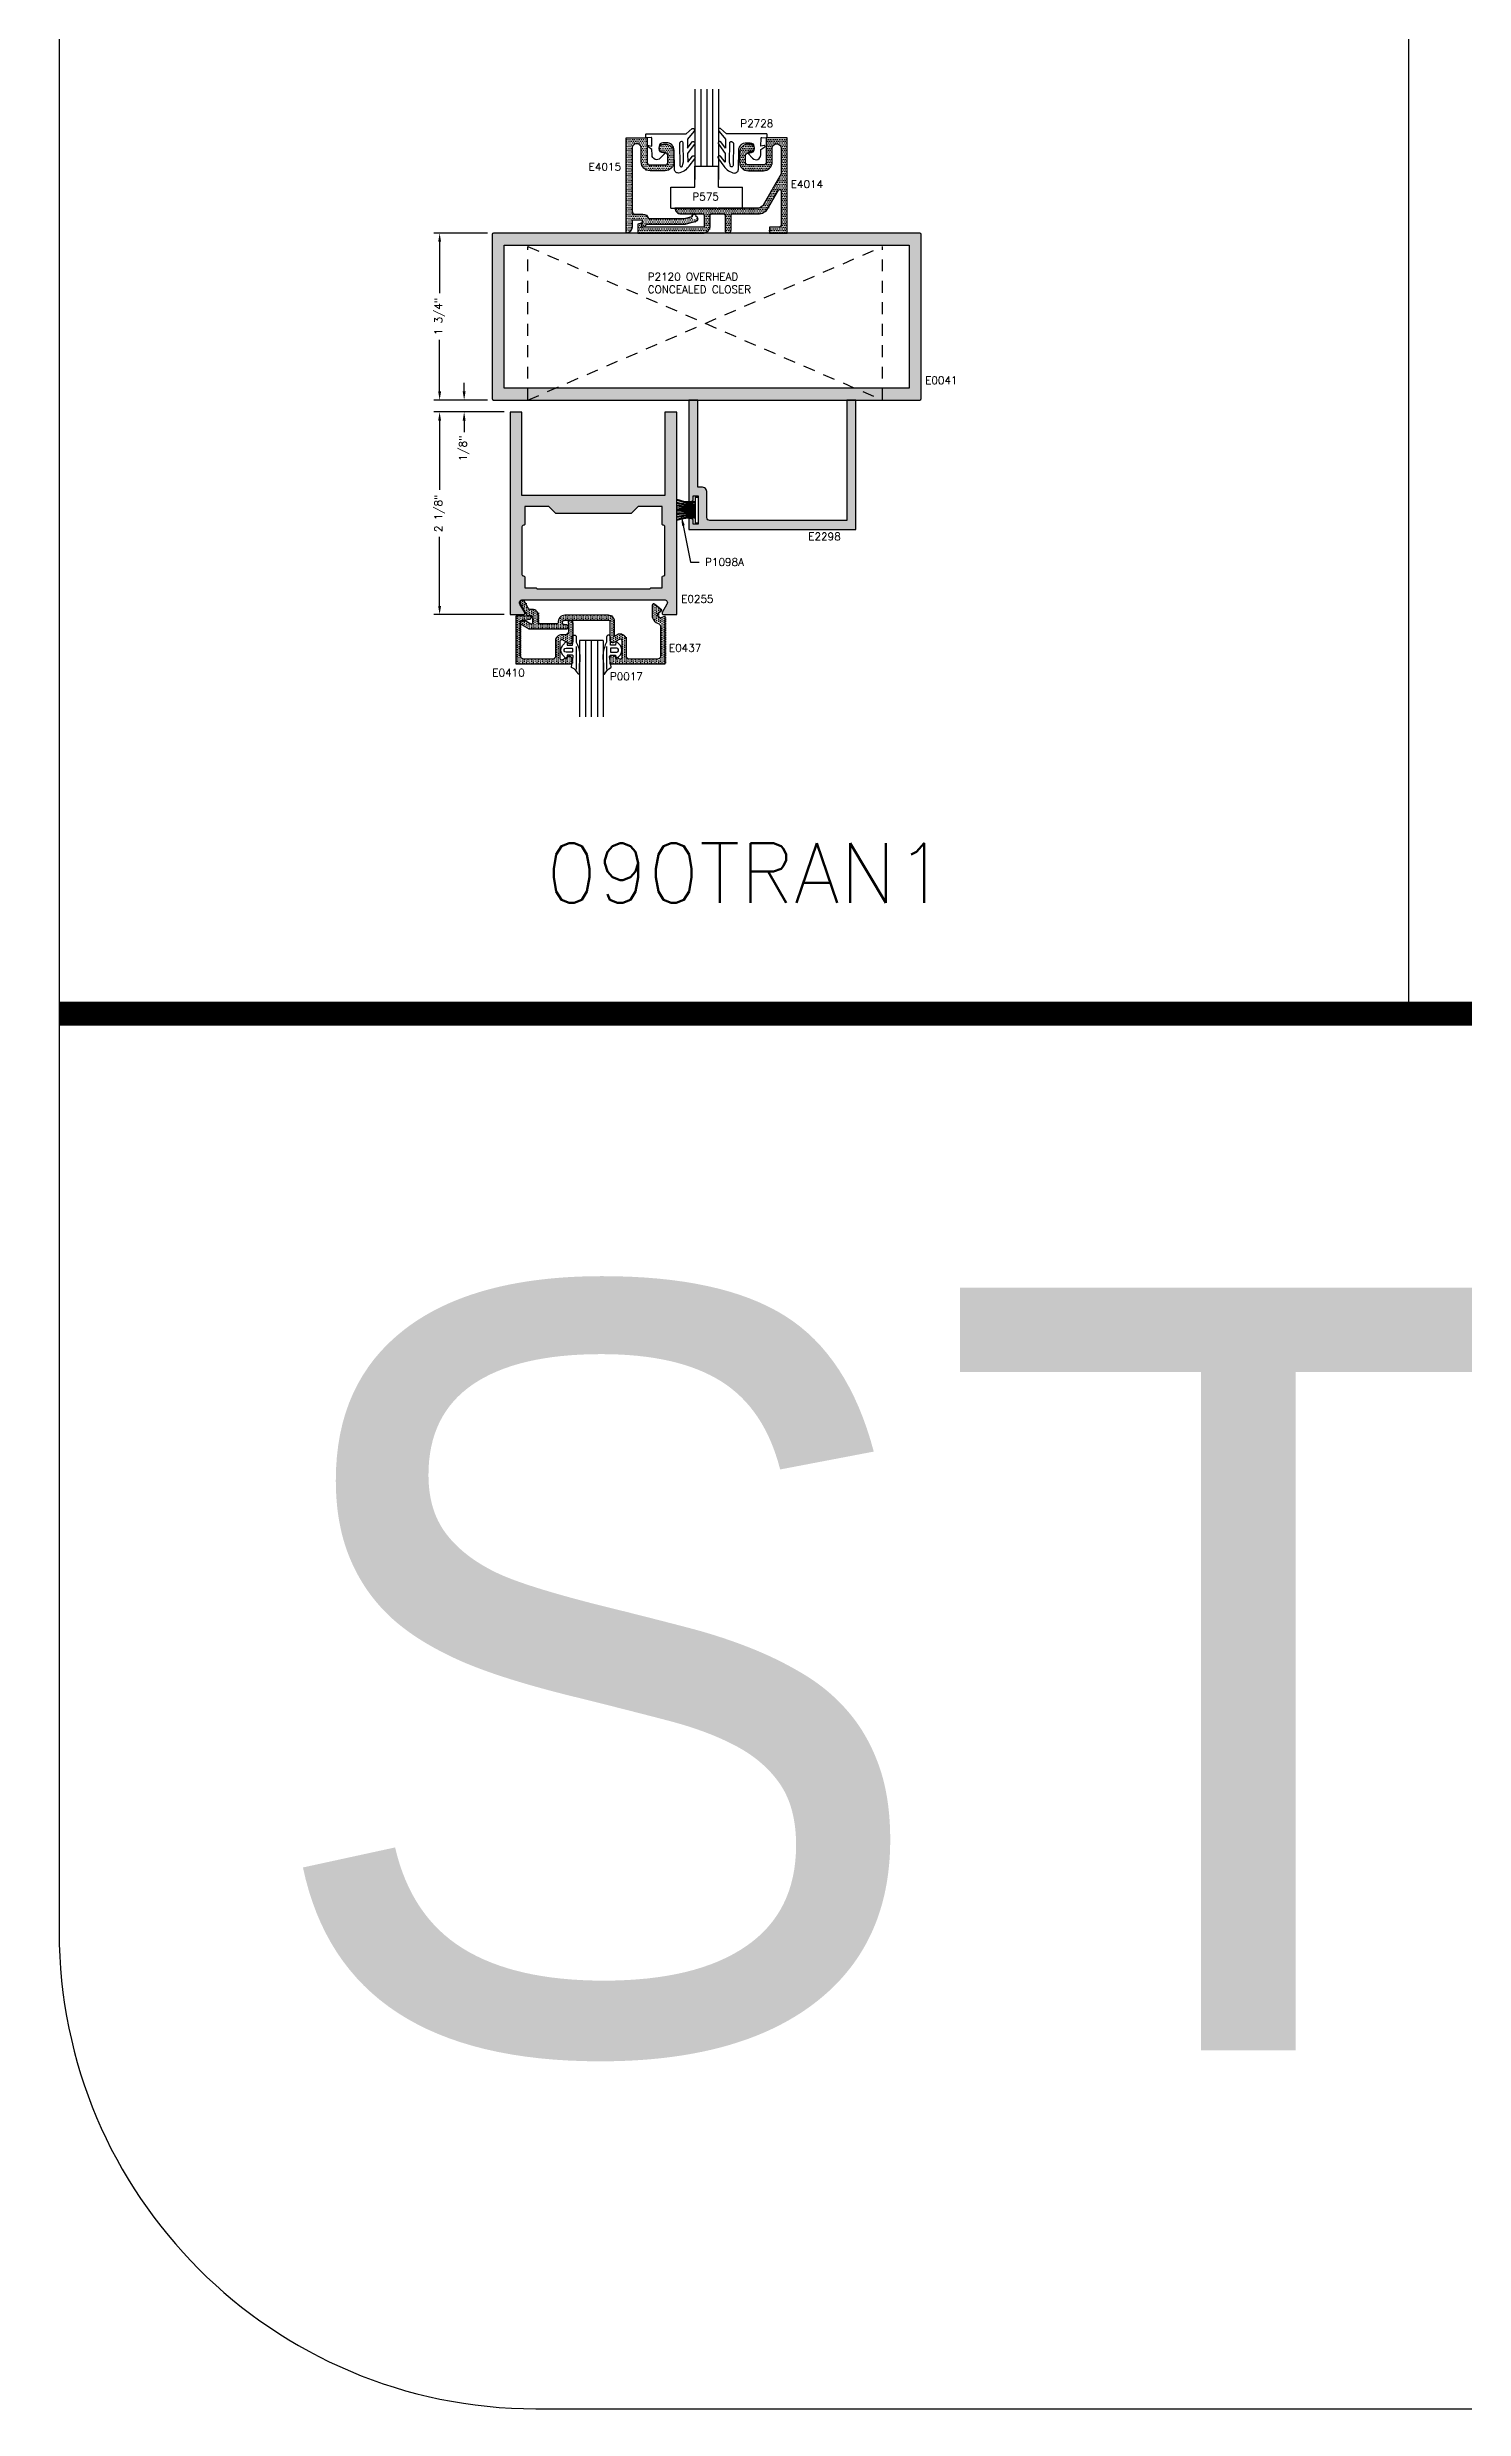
# Model space of a CAD drawing. Extents: x 0 to 130, y 0 to 90.
# Drawn here: x 0.12 to 14.98, y 0.25 to 25.01 of the extents above; entities that cross this region are included whole.
import ezdxf

# ---------------------------------------------------------------- set-up
doc = ezdxf.new("R2010")
doc.units = 0
doc.header["$MEASUREMENT"] = 0
doc.header["$PDMODE"] = 3
doc.linetypes.add('SHIDDEN', pattern=[0.1875, 0.125, -0.0625])
doc.layers.get('0').update_dxf_attribs({"linetype": 'CONTINUOUS'})
doc.layers.get('DEFPOINTS').update_dxf_attribs({"linetype": 'CONTINUOUS'})
for name, color, linetype in [('R-ANNO-DIMS', 3, 'CONTINUOUS'), ('R-ANNO-TEXT', 6, 'CONTINUOUS'), ('R-DET1', 4, 'CONTINUOUS'), ('R-DET2', 2, 'CONTINUOUS'), ('R-DET3', 5, 'CONTINUOUS'), ('R-OTLN', 1, 'CONTINUOUS'), ('R-PAT1', 5, 'CONTINUOUS'), ('TITLE', 7, 'CONTINUOUS')]:
    doc.layers.add(name, color=color, linetype=linetype)
doc.styles.add('CITYBLUEPRINT', font='cibt____.pfb')
doc.styles.get("Standard").update_dxf_attribs({"font": 'simplex'})
doc.dimstyles.new('1X', dxfattribs={"dimscale": 0, "dimtxt": 0.08, "dimasz": 0.09, "dimexe": 0.062, "dimexo": 0.062, "dimgap": 0.045, "dimtad": 0, "dimdec": 4, "dimzin": 4, "dimtxsty": 'STANDARD', "dimcen": 0, "dimazin": 3, "dimtp": 0.02, "dimtfac": 1, "dimtdec": 4, "dimtofl": 0, "dimtmove": 0, "dimatfit": 3, "dimtolj": 1, "dimtzin": 4})
pattern_1 = [(0, (2.65413, 16.413758), (0.009375, 0.01875), [0, -0.01875])]
pattern_2 = [(270, (2.65413, 16.413758), (0.01875, -0.009375), [0, -0.01875])]

# ---------------------------------------------------------------- blocks, each defined once
blk = doc.blocks.new('*D117')
at = {"layer": 'DEFPOINTS', "color": 0}
for p in [(4.978, 21.187), (4.24, 19.062), (4.978, 19.062)]:
    blk.add_point(p, dxfattribs=at)
at = {"layer": 'R-ANNO-DIMS', "color": 0}
for p, q in [((4.916, 21.187), (4.178, 21.187)), ((4.24, 21.097), (4.24, 20.369)), ((4.24, 19.152), (4.24, 19.879)), ((4.916, 19.062), (4.178, 19.062))]:
    blk.add_line(p, q, dxfattribs=at)
for points in [[(4.225, 21.097), (4.255, 21.097), (4.24, 21.187)], [(4.225, 19.152), (4.255, 19.152), (4.24, 19.062)]]:
    blk.add_solid(points, dxfattribs=at)
at = {"layer": 'R-ANNO-DIMS', "color": 0, "insert": (4.24, 20.124), "char_height": 0.08, "attachment_point": 5, "rotation": 90}
blk.add_mtext('\\A1;2 1/8"', dxfattribs=at)
blk = doc.blocks.new('*D118')
at = {"layer": 'DEFPOINTS', "color": 0}
for p in [(4.805, 23.062), (4.24, 21.312), (4.805, 21.312)]:
    blk.add_point(p, dxfattribs=at)
at = {"layer": 'R-ANNO-DIMS', "color": 0}
for p, q in [((4.743, 23.062), (4.178, 23.062)), ((4.24, 22.972), (4.24, 22.432)), ((4.24, 21.402), (4.24, 21.942)), ((4.743, 21.312), (4.178, 21.312))]:
    blk.add_line(p, q, dxfattribs=at)
for points in [[(4.225, 22.972), (4.255, 22.972), (4.24, 23.062)], [(4.225, 21.402), (4.255, 21.402), (4.24, 21.312)]]:
    blk.add_solid(points, dxfattribs=at)
at = {"layer": 'R-ANNO-DIMS', "color": 0, "insert": (4.24, 22.187), "char_height": 0.08, "attachment_point": 5, "rotation": 90}
blk.add_mtext('\\A1;1 3/4"', dxfattribs=at)
blk = doc.blocks.new('*D119')
at = {"layer": 'DEFPOINTS', "color": 0}
for p in [(4.497, 21.312), (4.805, 21.312), (4.978, 21.187)]:
    blk.add_point(p, dxfattribs=at)
at = {"layer": 'R-ANNO-DIMS', "color": 0}
for p, q in [((4.743, 21.312), (4.435, 21.312)), ((4.497, 21.402), (4.497, 21.492)), ((4.916, 21.187), (4.435, 21.187)), ((4.497, 21.097), (4.497, 20.975))]:
    blk.add_line(p, q, dxfattribs=at)
for points in [[(4.482, 21.402), (4.512, 21.402), (4.497, 21.312)], [(4.482, 21.097), (4.512, 21.097), (4.497, 21.187)]]:
    blk.add_solid(points, dxfattribs=at)
at = {"layer": 'R-ANNO-DIMS', "color": 0, "insert": (4.497, 20.805), "char_height": 0.08, "attachment_point": 5, "rotation": 90}
blk.add_mtext('\\A1;1/8"', dxfattribs=at)

msp = doc.modelspace()

# ---------------------------------------------------------------- hatches: boundary and pattern name
at = {"layer": 'R-PAT1'}
h = msp.add_hatch(dxfattribs=at)
h.set_pattern_fill('DOTS', color=256, scale=0.3, style=0)
h.set_pattern_definition(pattern_1)
edge = h.paths.add_edge_path()
edge.add_line((6.1964143, 23.0617586), (6.1964143, 24.0617586))
edge.add_line((6.1964143, 24.0617586), (6.4154142, 24.0617586))
edge.add_line((6.4154142, 24.0617586), (6.4154142, 23.8087587))
edge.add_arc((6.4464142, 23.8087587), 0.031, 180, 270)
edge.add_line((6.4464142, 23.7777587), (6.603414, 23.7777587))
edge.add_arc((6.603414, 23.8087587), 0.031, 270, 360)
edge.add_line((6.634414, 23.8087587), (6.634414, 23.8717587))
edge.add_arc((6.603414, 23.8717587), 0.031, 0, 90)
edge.add_line((6.603414, 23.9027587), (6.5869132, 23.9027586))
edge.add_arc((6.5869134, 23.9492586), 0.0465, 90.00024643, 269.99975357, ccw=False)
edge.add_line((6.5869132, 23.9957586), (6.6034139, 23.9957587))
edge.add_arc((6.6034136, 23.902758), 0.0930007, 0.00042069, 89.99982575, ccw=False)
edge.add_line((6.6964143, 23.9027587), (6.6964143, 23.8087587))
edge.add_arc((6.6034136, 23.8087594), 0.0930007, 270.00017425, 359.99957931, ccw=False)
edge.add_line((6.6034139, 23.7157587), (6.4464143, 23.7157587))
edge.add_arc((6.4464146, 23.8087594), 0.0930007, 180.00042069, 269.99982575, ccw=False)
edge.add_line((6.3534139, 23.8087587), (6.3534139, 23.9522589))
edge.add_arc((6.3059142, 23.952259), 0.0474997, 359.99983713, 540.00016287)
edge.add_line((6.2584145, 23.9522589), (6.2584145, 23.2927587))
edge.add_arc((6.289415, 23.292759), 0.0310004, 180.00057241, 269.99950152)
edge.add_line((6.2894147, 23.2617586), (6.3698151, 23.2617586))
edge.add_arc((6.3698164, 23.1997622), 0.0619964, 14.95271195, 90.00121291, ccw=False)
edge.add_line((6.4297136, 23.2157586), (6.8072522, 23.2157586))
edge.add_line((6.8072522, 23.2157586), (6.8880723, 23.2374144))
edge.add_arc((6.9073905, 23.2425912), 0.0199998, -3.81967392, 195.00129761, ccw=False)
edge.add_arc((6.9154142, 23.2126471), 0.031, -75.05754629, 67.36287524, ccw=False)
edge.add_line((6.9234075, 23.1826954), (6.8154138, 23.1537586))
edge.add_line((6.8154138, 23.1537586), (6.4095205, 23.1537586))
edge.add_arc((6.3564118, 23.1857676), 0.0620089, 270.00212235, 328.92235686, ccw=False)
edge.add_line((6.3564141, 23.1237586), (6.3667116, 23.1821539))
edge.add_arc((6.3519395, 23.1847586), 0.015, 350.00007445, 450)
edge.add_line((6.3519395, 23.1997586), (6.2734139, 23.1997586))
edge.add_arc((6.2734135, 23.1847596), 0.014999, 89.99835239, 180.00397769)
edge.add_line((6.2584145, 23.1847586), (6.2584145, 23.1237586))
edge.add_arc((6.1964141, 23.123759), 0.0620005, 270.00020222, 359.99957776, ccw=False)
edge.add_arc((6.1964143, 23.0617586), 0.0000000307, 195.81769669, 270.00019377, ccw=False)
h = msp.add_hatch(dxfattribs=at)
h.set_pattern_fill('DOTS', color=256, scale=0.3, style=0)
h.set_pattern_definition(pattern_1)
edge = h.paths.add_edge_path()
edge.add_line((6.7695249, 23.2637586), (7.0005252, 23.2637586))
edge.add_arc((7.0005252, 23.2487586), 0.015, 0, 90, ccw=False)
edge.add_line((7.0155252, 23.2487586), (7.0155252, 23.1387586))
edge.add_arc((7.0005252, 23.1387586), 0.015, -90, 0, ccw=False)
edge.add_line((7.0005252, 23.1237586), (6.3564141, 23.1237586))
edge.add_line((6.3564141, 23.1237586), (6.3645242, 23.1697586))
edge.add_line((6.3645242, 23.1697586), (6.3185247, 23.1574329))
edge.add_line((6.3185247, 23.1574329), (6.3185247, 23.0617586))
edge.add_line((6.3185247, 23.0617586), (6.9995255, 23.0617586))
edge.add_arc((6.9995255, 23.1397586), 0.078, 270, 360)
edge.add_line((7.0775255, 23.1397586), (7.0775255, 23.2487587))
edge.add_arc((7.0925255, 23.2487587), 0.015, 90, 180, ccw=False)
edge.add_line((7.0925255, 23.2637587), (7.2185256, 23.2637587))
edge.add_arc((7.2185256, 23.2487587), 0.015, 0, 90, ccw=False)
edge.add_line((7.2335256, 23.2487587), (7.2335256, 23.0927579))
edge.add_arc((7.2645248, 23.0927579), 0.0309992, 180, 360)
edge.add_line((7.295524, 23.0927579), (7.295524, 23.2487587))
edge.add_arc((7.310524, 23.2487587), 0.015, 90, 180, ccw=False)
edge.add_line((7.310524, 23.2637587), (7.5783045, 23.2637587))
edge.add_arc((7.5783046, 23.3887584), 0.1249997, 269.99993274, 330.00006726)
edge.add_line((7.6865577, 23.3262587), (7.7945333, 23.5132789))
edge.add_arc((7.8075237, 23.505779), 0.015, 0, 150.00013452, ccw=False)
edge.add_line((7.8225237, 23.505779), (7.8225237, 23.1547586))
edge.add_arc((7.7915237, 23.1547586), 0.031, -90, 0, ccw=False)
edge.add_line((7.7915237, 23.1237586), (7.6975237, 23.1237586))
edge.add_line((7.6975237, 23.1237586), (7.6975237, 23.0617586))
edge.add_line((7.6975237, 23.0617586), (7.8845237, 23.0617586))
edge.add_line((7.8845237, 23.0617586), (7.8845237, 24.0617586))
edge.add_line((7.8845237, 24.0617586), (7.6655237, 24.0617586))
edge.add_line((7.6655237, 24.0617586), (7.6655237, 23.8087586))
edge.add_arc((7.6345237, 23.8087586), 0.031, -90, 0, ccw=False)
edge.add_line((7.6345237, 23.7777586), (7.4775247, 23.7777586))
edge.add_arc((7.4775247, 23.8087586), 0.031, 180, 270, ccw=False)
edge.add_line((7.4465247, 23.8087586), (7.4465247, 23.8717586))
edge.add_arc((7.4775247, 23.8717586), 0.031, 90, 180, ccw=False)
edge.add_line((7.4775247, 23.9027586), (7.4940246, 23.9027586))
edge.add_arc((7.4940246, 23.9492587), 0.0465, 270, 450)
edge.add_line((7.4940246, 23.9957587), (7.4775247, 23.9957587))
edge.add_arc((7.4775247, 23.9027587), 0.093, 90, 180)
edge.add_line((7.3845247, 23.9027587), (7.3845247, 23.8087587))
edge.add_arc((7.4775247, 23.8087587), 0.093, 180, 270)
edge.add_line((7.4775247, 23.7157587), (7.6345237, 23.7157587))
edge.add_arc((7.6345237, 23.8087587), 0.093, 270, 360)
edge.add_line((7.7275237, 23.8087587), (7.7275237, 23.9522587))
edge.add_arc((7.7750237, 23.9522587), 0.0475, 0, 180, ccw=False)
edge.add_line((7.8225237, 23.9522587), (7.8225237, 23.6857585))
edge.add_line((7.8225237, 23.6857585), (7.6325768, 23.3567587))
edge.add_arc((7.5788831, 23.3877586), 0.062, 270, 330.00015423, ccw=False)
edge.add_line((7.5788831, 23.3257586), (7.1655239, 23.3257586))
edge.add_line((7.1655239, 23.3257586), (7.1555255, 23.3157586))
edge.add_line((7.1555255, 23.3157586), (7.1455253, 23.3257586))
edge.add_line((7.1455253, 23.3257586), (6.7075249, 23.3257586))
edge.add_arc((6.7695249, 23.3257586), 0.062, 180, 270)
h = msp.add_hatch(dxfattribs=at)
h.set_pattern_fill('DOTS', color=256, scale=0.3, style=0)
h.set_pattern_definition(pattern_1)
edge = h.paths.add_edge_path()
edge.add_line((4.7904689, 23.0467586), (4.7904689, 21.3267586))
edge.add_arc((4.8054915, 21.3267812), 0.0150226, 180.086122, 269.913878)
edge.add_line((4.8054689, 21.3117586), (9.2754689, 21.3117586))
edge.add_arc((9.2754463, 21.3267812), 0.0150226, 270.086122, 359.913878)
edge.add_line((9.2904689, 21.3267586), (9.2904689, 23.0467586))
edge.add_arc((9.2754463, 23.046736), 0.0150226, 0.086122, 89.913878)
edge.add_line((9.2754689, 23.0617586), (4.8054689, 23.0617586))
edge.add_arc((4.8054915, 23.046736), 0.0150226, 90.086122, 179.913878)
h.paths.add_polyline_path([(4.9154689, 22.9367586), (9.0404689, 22.9367586), (9.1654689, 22.9367586), (9.1654689, 21.4367586), (4.9154689, 21.4367586)], flags=16)
h = msp.add_hatch(dxfattribs=at)
h.set_pattern_fill('DOTS', color=256, scale=0.3, style=0)
h.set_pattern_definition(pattern_1)
edge = h.paths.add_edge_path()
edge.add_line((6.8529913, 20.2487586), (6.8769913, 20.2487586))
edge.add_arc((6.8769913, 20.2717586), 0.023, 270, 360)
edge.add_line((6.8999913, 20.2717586), (6.8999913, 20.3067586))
edge.add_line((6.8999913, 20.3067586), (6.9499913, 20.3067586))
edge.add_line((6.9499913, 20.3067586), (6.9499913, 20.0117586))
edge.add_line((6.9499913, 20.0117586), (6.8999913, 20.0117586))
edge.add_line((6.8999913, 20.0117586), (6.8999913, 20.0457585))
edge.add_arc((6.8769913, 20.0457585), 0.023, 0, 90)
edge.add_line((6.8769913, 20.0687585), (6.8529913, 20.0687585))
edge.add_line((6.8529913, 20.0687585), (6.8529913, 19.9557586))
edge.add_line((6.8529913, 19.9557586), (8.6029913, 19.9557586))
edge.add_line((8.6029913, 19.9557586), (8.6029913, 21.3117586))
edge.add_line((8.6029913, 21.3117586), (8.5099913, 21.3117586))
edge.add_line((8.5099913, 21.3117586), (8.5099913, 20.0487586))
edge.add_line((8.5099913, 20.0487586), (7.0739913, 20.0487586))
edge.add_arc((7.0739913, 20.0797586), 0.031, 180, 270, ccw=False)
edge.add_line((7.0429913, 20.0797586), (7.0429913, 20.3437586))
edge.add_arc((6.9869913, 20.3437586), 0.056, 0, 90)
edge.add_line((6.9869913, 20.3997586), (6.9459913, 20.3997586))
edge.add_line((6.9459913, 20.3997586), (6.9459913, 21.3117586))
edge.add_line((6.9459913, 21.3117586), (6.8529913, 21.3117586))
edge.add_line((6.8529913, 21.3117586), (6.8529913, 20.2487586))
h = msp.add_hatch(dxfattribs=at)
h.set_pattern_fill('DOTS', color=256, scale=0.3, style=0)
h.set_pattern_definition(pattern_1)
edge = h.paths.add_edge_path(flags=16)
edge.add_line((6.6029688, 19.4827587), (6.6029688, 19.9837586))
edge.add_arc((6.5879688, 19.9837586), 0.015, 0, 90)
edge.add_arc((6.58702, 20.0137798), 0.0150511, 180.08054267, 273.61432051, ccw=False)
edge.add_line((6.5719689, 20.0137586), (6.5719689, 20.1967588))
edge.add_line((6.5719689, 20.1967588), (6.3219689, 20.1967588))
edge.add_line((6.3219689, 20.1967588), (6.248969, 20.1237586))
edge.add_line((6.248969, 20.1237586), (5.4569689, 20.1237586))
edge.add_line((5.4569689, 20.1237586), (5.3839689, 20.1967588))
edge.add_line((5.3839689, 20.1967588), (5.1339689, 20.1967588))
edge.add_line((5.1339689, 20.1967588), (5.1339689, 20.0137586))
edge.add_arc((5.1189689, 20.0137586), 0.015, -90, 0, ccw=False)
edge.add_arc((5.11802, 19.9837374), 0.0150511, 86.38533737, 179.91944209)
edge.add_line((5.1029689, 19.9837586), (5.1029689, 19.4827587))
edge.add_arc((5.1179689, 19.4827587), 0.015, 180, 270)
edge.add_line((5.1179689, 19.4677587), (5.1189689, 19.4677587))
edge.add_arc((5.1189689, 19.4527587), 0.015, 0, 90, ccw=False)
edge.add_line((5.1339689, 19.4527587), (5.1339689, 19.3427587))
edge.add_line((5.1339689, 19.3427587), (5.2489689, 19.3427587))
edge.add_arc((5.2489689, 19.3327587), 0.01, 0, 90, ccw=False)
edge.add_line((5.2589689, 19.3327587), (5.8529689, 19.3327587))
edge.add_line((5.8529689, 19.3327587), (6.4469688, 19.3327587))
edge.add_arc((6.4569688, 19.3327587), 0.01, 90, 180, ccw=False)
edge.add_line((6.4569688, 19.3427587), (6.5719689, 19.3427587))
edge.add_line((6.5719689, 19.3427587), (6.5719689, 19.4527587))
edge.add_arc((6.58702, 19.4527376), 0.0150511, 86.38533737, 179.91944209, ccw=False)
edge.add_arc((6.5879689, 19.4827587), 0.015, 270, 360)
edge = h.paths.add_edge_path()
edge.add_line((6.5869689, 19.0617586), (6.7279689, 19.0617587))
edge.add_line((6.7279689, 19.0617587), (6.7279689, 21.1867586))
edge.add_line((6.7279689, 21.1867586), (6.6029689, 21.1867586))
edge.add_line((6.6029689, 21.1867586), (6.6029689, 20.3117586))
edge.add_line((6.6029689, 20.3117586), (5.8529689, 20.3117586))
edge.add_line((5.8529689, 20.3117586), (5.1029689, 20.3117586))
edge.add_line((5.1029689, 20.3117586), (5.1029689, 21.1867586))
edge.add_line((5.1029689, 21.1867586), (4.9779689, 21.1867586))
edge.add_line((4.9779689, 21.1867586), (4.9779689, 19.0617587))
edge.add_line((4.9779689, 19.0617587), (5.1189689, 19.0617587))
edge.add_arc((5.1189689, 19.0767587), 0.015, 270, 389.82257815)
edge.add_line((5.1319825, 19.0842185), (5.0817301, 19.1712588))
edge.add_arc((5.1085769, 19.1867587), 0.031, 90, 209.99980364, ccw=False)
edge.add_line((5.1085769, 19.2177587), (5.8529689, 19.2177587))
edge.add_line((5.8529689, 19.2177587), (6.5973612, 19.2177587))
edge.add_arc((6.5973612, 19.1867587), 0.0309999, -30.00008088, 90, ccw=False)
edge.add_line((6.6242079, 19.1712587), (6.5739554, 19.0842187))
edge.add_arc((6.5869689, 19.0767587), 0.0150001, 150.17647205, 270)
h = msp.add_hatch(dxfattribs=at)
h.set_pattern_fill('DOTS', color=256, scale=0.3, angle=270, style=0)
h.set_pattern_definition(pattern_2)
edge = h.paths.add_edge_path()
edge.add_arc((5.5818003, 18.9363389), 0.02, 367.42321911, 450)
edge.add_line((5.5818003, 18.9563389), (5.5598013, 18.9563387))
edge.add_arc((5.5598013, 18.9813387), 0.025, 90.00229183, 270, ccw=False)
edge.add_line((5.5598003, 19.0063387), (5.79022, 19.0063388))
edge.add_line((5.79022, 19.0063388), (6.0167176, 19.006339))
edge.add_arc((6.0167176, 18.991339), 0.015, 360, 450, ccw=False)
edge.add_line((6.0317176, 18.991339), (6.0317191, 18.800833))
edge.add_arc((6.0627191, 18.800833), 0.031, 180, 299.99998846)
edge.add_line((6.0782191, 18.7739862), (6.1342176, 18.8063179))
edge.add_arc((6.1417176, 18.7933276), 0.0149999, 0, 120.00015481, ccw=False)
edge.add_line((6.1567175, 18.7933276), (6.1567176, 18.6113389))
edge.add_arc((6.1417176, 18.6113389), 0.015, 239.99994069, 360, ccw=False)
edge.add_line((6.1342176, 18.5983485), (6.0782191, 18.6306799))
edge.add_arc((6.0627191, 18.603833), 0.0310001, 419.99999305, 540)
edge.add_line((6.031719, 18.603833), (6.0317208, 18.5463388))
edge.add_line((6.0317208, 18.5463388), (6.6127183, 18.5463388))
edge.add_line((6.6127183, 18.5463388), (6.6127183, 19.0463388))
edge.add_line((6.6127183, 19.0463388), (6.5782253, 19.0325528))
edge.add_arc((6.5667207, 19.0613389), 0.0309999, 127.47490835, 291.78460925, ccw=False)
edge.add_line((6.5478599, 19.0859411), (6.5788132, 19.1099663))
edge.add_line((6.5788132, 19.1099663), (6.5013628, 19.1749536))
edge.add_arc((6.4917199, 19.1634638), 0.015, 409.99469487, 540)
edge.add_line((6.4767199, 19.1634638), (6.4767232, 19.0378982))
edge.add_arc((6.5667205, 19.0613388), 0.0929999, 194.5988619, 253.60513802)
edge.add_arc((6.5317208, 18.9423809), 0.031, 360, 433.60501923, ccw=False)
edge.add_line((6.5627208, 18.9423809), (6.5627208, 18.6273387))
edge.add_arc((6.5317208, 18.6273387), 0.031, 270.00001848, 360, ccw=False)
edge.add_line((6.5317208, 18.5963387), (6.2377183, 18.5963387))
edge.add_arc((6.2377183, 18.6273387), 0.031, 179.99996303, 270, ccw=False)
edge.add_line((6.2067183, 18.6273387), (6.2067176, 18.7933276))
edge.add_arc((6.1417176, 18.7933276), 0.065, 360, 450.245403)
edge.add_line((6.1414392, 18.858327), (6.1242997, 18.8583276))
edge.add_line((6.1242997, 18.8583276), (6.0817201, 18.8337441))
edge.add_line((6.0817201, 18.8337441), (6.0817176, 18.9913387))
edge.add_arc((6.0167176, 18.9913387), 0.065, 360, 450)
edge.add_line((6.0167176, 19.0563387), (5.5598013, 19.0563391))
edge.add_arc((5.5598013, 18.9863389), 0.0700002, 90, 183.37231972)
edge.add_arc((5.4749449, 18.9813419), 0.0150032, 270.00525571, 363.3599374, ccw=False)
edge.add_line((5.4749463, 18.9663388), (5.2977193, 18.9663388))
edge.add_arc((5.2977193, 18.9813387), 0.0149999, 180, 270, ccw=False)
edge.add_line((5.2827194, 18.9813387), (5.2827203, 19.0563388))
edge.add_arc((5.2207203, 19.0563388), 0.062, 360, 450)
edge.add_line((5.2207203, 19.1183388), (5.1936623, 19.1183389))
edge.add_arc((5.1936623, 19.1333389), 0.015, 210.00072778, 270, ccw=False)
edge.add_line((5.180672, 19.1258388), (5.137438, 19.2007212))
edge.add_arc((5.1157203, 19.1883388), 0.0249996, 389.68959132, 570.33879134)
edge.add_line((5.0941443, 19.1757112), (5.15873, 19.0638388))
edge.add_arc((5.1717203, 19.0713389), 0.015, 210.00072778, 270)
edge.add_line((5.1717203, 19.0563389), (5.1897183, 19.0563389))
edge.add_arc((5.1897183, 19.0253389), 0.031, 360, 450, ccw=False)
edge.add_line((5.2207183, 19.0253389), (5.2207163, 18.9793396))
edge.add_arc((5.2057173, 18.9793396), 0.014999, 240.00022716, 360, ccw=False)
edge.add_line((5.1982178, 18.9663501), (5.1497363, 18.9943388))
edge.add_line((5.1497363, 18.9943388), (5.1057183, 18.9943389))
edge.add_arc((5.1057183, 18.9793389), 0.015, 450, 600.00003618)
edge.add_line((5.0982183, 18.9663485), (5.1848393, 18.9163392))
edge.add_line((5.1848393, 18.9163392), (5.5818003, 18.9163393))
edge.add_arc((5.5818003, 18.9363389), 0.0199996, 270, 367.42321911)
h = msp.add_hatch(dxfattribs=at)
h.set_pattern_fill('DOTS', color=256, scale=0.3, angle=270, style=0)
h.set_pattern_definition(pattern_2)
edge = h.paths.add_edge_path()
edge.add_line((5.1095863, 19.0061924), (5.1952423, 19.0167098))
edge.add_arc((5.1934143, 19.0315979), 0.0149999, 276.99984418, 450)
edge.add_line((5.1934143, 19.0465978), (5.0464153, 19.0465977))
edge.add_line((5.0464153, 19.0465977), (5.0464153, 18.5465978))
edge.add_line((5.0464153, 18.5465978), (5.6374147, 18.5465978))
edge.add_line((5.6374147, 18.5465978), (5.6374163, 18.5939043))
edge.add_arc((5.6064163, 18.5939043), 0.031, 360, 480.00000695)
edge.add_line((5.5909163, 18.6207511), (5.5349143, 18.5884193))
edge.add_arc((5.5274143, 18.6014097), 0.015, 180.0000382, 299.99998292, ccw=False)
edge.add_line((5.5124143, 18.6014097), (5.5124143, 18.7885592))
edge.add_arc((5.5274143, 18.7885592), 0.015, 60.00003618, 180, ccw=False)
edge.add_line((5.5349143, 18.8015496), (5.6009143, 18.7634444))
edge.add_arc((5.6164147, 18.7902911), 0.0310001, 239.99937129, 360)
edge.add_line((5.6474148, 18.7902911), (5.6474147, 18.9705975))
edge.add_arc((5.6164147, 18.9705975), 0.031, 360, 450)
edge.add_line((5.6164147, 19.0015975), (5.6090293, 19.0015976))
edge.add_arc((5.6090293, 18.9865978), 0.0149998, 90, 188.05026129)
edge.add_line((5.5941773, 18.9844972), (5.5974133, 18.9615977))
edge.add_line((5.5974133, 18.9615977), (5.5974153, 18.8845589))
edge.add_arc((5.5664153, 18.8845589), 0.031, 270, 360, ccw=False)
edge.add_line((5.5664153, 18.8535589), (5.5276033, 18.8535591))
edge.add_arc((5.5274143, 18.7885592), 0.0650002, 449.8334012, 540.13081044)
edge.add_line((5.4624143, 18.7884108), (5.4624133, 18.6275976))
edge.add_arc((5.4314133, 18.6275976), 0.031, 270, 360, ccw=False)
edge.add_line((5.4314133, 18.5965976), (5.1274163, 18.5965976))
edge.add_arc((5.1274163, 18.6275976), 0.031, 180, 270, ccw=False)
edge.add_line((5.0964163, 18.6275976), (5.0964133, 18.9913042))
edge.add_arc((5.1114133, 18.9913042), 0.015, 96.99984418, 180, ccw=False)

# ---------------------------------------------------------------- linework, layer by layer
at = {"layer": 'R-DET1'}
for points in [[(6.1964143, 23.0617586), (6.1964143, 23.0617586), (6.1964143, 24.0617586), (6.4154142, 24.0617586), (6.4154142, 23.8087587, 0.4142135624), (6.4464142, 23.7777587), (6.603414, 23.7777587, 0.4142135624), (6.634414, 23.8087587), (6.634414, 23.8717587, 0.4142135624), (6.603414, 23.9027587), (6.5869132, 23.9027586, -0.9999956989), (6.5869132, 23.9957586), (6.6034139, 23.9957587, -0.4142105211), (6.6964143, 23.9027587), (6.6964143, 23.8087587, -0.4142105211), (6.6034139, 23.7157587), (6.4464143, 23.7157587, -0.4142105211), (6.3534139, 23.8087587), (6.3534139, 23.9522589, 1.0000028426), (6.2584145, 23.9522589), (6.2584145, 23.2927587, 0.414208088), (6.2894147, 23.2617586), (6.3698151, 23.2617586, -0.3396902866), (6.4297136, 23.2157586), (6.8072522, 23.2157586), (6.8880723, 23.2374144, -1.1793782858), (6.9273459, 23.2412589, -0.716064469), (6.9234075, 23.1826954), (6.8154138, 23.1537586), (6.4095205, 23.1537586, -0.2629058952), (6.3564141, 23.1237586), (6.3667116, 23.1821539, 0.4663072627), (6.3519395, 23.1997586), (6.2734139, 23.1997586, 0.4142423189), (6.2584145, 23.1847586), (6.2584145, 23.1237586, -0.4142103702), (6.1964143, 23.0617586, -0.335481)], [(6.7695249, 23.2637586), (7.0005252, 23.2637586, -0.4142135624), (7.0155252, 23.2487586), (7.0155252, 23.1387586, -0.4142135624), (7.0005252, 23.1237586), (6.3564141, 23.1237586), (6.3645242, 23.1697586), (6.3185247, 23.1574329), (6.3185247, 23.0617586), (6.9995255, 23.0617586, 0.4142135624), (7.0775255, 23.1397586), (7.0775255, 23.2487587, -0.4142135624), (7.0925255, 23.2637587), (7.2185256, 23.2637587, -0.4142135624), (7.2335256, 23.2487587), (7.2335256, 23.0927579, 1), (7.295524, 23.0927579), (7.295524, 23.2487587, -0.4142135624), (7.310524, 23.2637587), (7.5783045, 23.2637587, 0.2679498215), (7.6865577, 23.3262587), (7.7945333, 23.5132789, -0.7673279206), (7.8225237, 23.505779), (7.8225237, 23.1547586, -0.4142135624), (7.7915237, 23.1237586), (7.6975237, 23.1237586), (7.6975237, 23.0617586), (7.8845237, 23.0617586), (7.8845237, 24.0617586), (7.6655237, 24.0617586), (7.6655237, 23.8087586, -0.4142135624), (7.6345237, 23.7777586), (7.4775247, 23.7777586, -0.4142135624), (7.4465247, 23.8087586), (7.4465247, 23.8717586, -0.4142135624), (7.4775247, 23.9027586), (7.4940246, 23.9027586, 1), (7.4940246, 23.9957587), (7.4775247, 23.9957587, 0.4142135624), (7.3845247, 23.9027587), (7.3845247, 23.8087587, 0.4142135624), (7.4775247, 23.7157587), (7.6345237, 23.7157587, 0.4142135624), (7.7275237, 23.8087587), (7.7275237, 23.9522587, -1), (7.8225237, 23.9522587), (7.8225237, 23.6857585), (7.6325768, 23.3567587, -0.2679499137), (7.5788831, 23.3257586), (7.1655239, 23.3257586), (7.1555255, 23.3157586), (7.1455253, 23.3257586), (6.7075249, 23.3257586, 0.4142135624)]]:
    msp.add_lwpolyline(points, format="xyb", close=True, dxfattribs=at)
at = {"layer": 'R-DET1', "linetype": 'CONTINUOUS'}
msp.add_lwpolyline([(6.8529913, 20.2487586), (6.8769913, 20.2487586, 0.4142135624), (6.8999913, 20.2717586), (6.8999913, 20.3067586), (6.9499913, 20.3067586), (6.9499913, 20.0117586), (6.8999913, 20.0117586), (6.8999913, 20.0457585, 0.4142135624), (6.8769913, 20.0687585), (6.8529913, 20.0687585), (6.8529913, 19.9557586), (8.6029913, 19.9557586), (8.6029913, 21.3117586), (8.5099913, 21.3117586), (8.5099913, 20.0487586), (7.0739913, 20.0487586, -0.4142135624), (7.0429913, 20.0797586), (7.0429913, 20.3437586, 0.4142135624), (6.9869913, 20.3997586), (6.9459913, 20.3997586), (6.9459913, 21.3117586), (6.8529913, 21.3117586)], format="xyb", close=True, dxfattribs=at)
at = {"layer": 'R-DET1'}
for points in [[(5.5944893, 18.9373428, 0.3767558748), (5.5746569, 18.9547588), (5.5526579, 18.9547586, -0.9999800002), (5.5526569, 19.0047586), (5.7830766, 19.0047587), (6.0095742, 19.0047589, -0.4142135624), (6.0245742, 18.9897589), (6.0245757, 18.7992529, 0.5773502021), (6.0710757, 18.7724061), (6.1270742, 18.8047378, -0.5773511698), (6.1495742, 18.7917475), (6.1495742, 18.6097588, -0.5773506143), (6.1270742, 18.5967684), (6.0710758, 18.6290998, 0.5773503096), (6.0245756, 18.6022529), (6.0245774, 18.5447587), (6.6055749, 18.5447587), (6.6055749, 19.0447587), (6.571082, 19.0309727, -0.8716619961), (6.5407165, 19.084361), (6.5716699, 19.1083862), (6.4942194, 19.1733735, 0.6371028041), (6.4695765, 19.1618837), (6.4695799, 19.0363181, 0.2633073116), (6.5333274, 18.9705403, -0.3326800485), (6.5555775, 18.9408008), (6.5555775, 18.6257586, -0.4142134679), (6.5245775, 18.5947586), (6.2305749, 18.5947586, -0.4142137513), (6.1995749, 18.6257586), (6.1995742, 18.7917475, 0.4154686076), (6.1342958, 18.8567469), (6.1171563, 18.8567475), (6.0745767, 18.832164), (6.0745742, 18.9897586, 0.4142135624), (6.0095742, 19.0547586), (5.5526579, 19.0547591, 0.4315596713), (5.4827789, 18.9806411, -0.4314683805), (5.4678029, 18.9647587), (5.2905759, 18.9647587, -0.4142135624), (5.275576, 18.9797586), (5.2755769, 19.0547587, 0.4142135624), (5.2135769, 19.1167587), (5.1865189, 19.1167588, -0.2679457889), (5.1735286, 19.1242587), (5.1302946, 19.1991411, 1.0056814477), (5.0870009, 19.1741311), (5.1515866, 19.0622587, 0.2679457889), (5.1645769, 19.0547588), (5.1825749, 19.0547588, -0.4142135624), (5.2135749, 19.0237588), (5.2135729, 18.9777595, -0.5773489476), (5.1910745, 18.96477), (5.1425929, 18.9927587), (5.0985749, 18.9927589, 0.7673272388), (5.0910749, 18.9647684), (5.1776959, 18.9147591), (5.5746569, 18.9147592, 0.4526903691), (5.5944889, 18.9373427)], [(5.1024429, 19.0046123), (5.1880989, 19.0151297, 0.9407073484), (5.1862709, 19.0450177), (5.0392719, 19.0450176), (5.0392719, 18.5450177), (5.6302713, 18.5450177), (5.6302729, 18.5923242, 0.5773503096), (5.5837729, 18.619171), (5.5277709, 18.5868392, -0.5773499476), (5.5052709, 18.5998296), (5.5052709, 18.7869791, -0.5773500587), (5.5277709, 18.7999695), (5.593771, 18.7618643, 0.5773539269), (5.6402714, 18.788711), (5.6402713, 18.9690174, 0.4142135624), (5.6092713, 19.0000174), (5.6018859, 19.0000176, 0.4559911352), (5.5870339, 18.9829171), (5.5902699, 18.9600176), (5.5902719, 18.8829788, -0.4142135624), (5.5592719, 18.8519788), (5.5204599, 18.851979, 0.4157347224), (5.4552709, 18.7868307), (5.4552699, 18.6260175, -0.4142135624), (5.4242699, 18.5950175), (5.1202729, 18.5950175, -0.4142135624), (5.0892729, 18.6260175), (5.0892699, 18.9897241, -0.3788668862), (5.1024419, 19.0046123)]]:
    msp.add_lwpolyline(points, format="xyb", dxfattribs=at)
at = {"layer": 'R-DET2'}
for p, q in [((6.9155297, 24.570202), (6.9155297, 23.6237596)), ((6.9780297, 24.570202), (6.9780297, 23.7627586)), ((7.0405297, 24.570202), (7.0405297, 23.7627586)), ((7.1030297, 24.570202), (7.1030297, 23.7627586)), ((7.1655297, 24.570202), (7.1655297, 23.6237596)), ((6.6655297, 23.3257586), (6.6655297, 23.5447586)), ((6.6655297, 23.5447586), (6.9155297, 23.5447586)), ((6.9155297, 23.7627586), (7.1655297, 23.7627586)), ((6.9155297, 23.5447586), (6.9155297, 23.7627586)), ((7.1655297, 23.5447586), (7.1655297, 23.7627586)), ((7.1655297, 23.5447586), (7.4155297, 23.5447586)), ((7.4155297, 23.3257586), (7.4155297, 23.5447586)), ((6.6655297, 23.3257586), (7.4155297, 23.3257586)), ((6.9199913, 20.1648425), (6.7279913, 20.1648425)), ((6.9199913, 20.1548425), (6.7279913, 20.1548425)), ((6.9199913, 20.2942586), (6.9499913, 20.2942586)), ((6.9199913, 20.2942586), (6.9199913, 20.0242586)), ((6.9499913, 20.2942586), (6.9499913, 20.0242586)), ((6.9199913, 20.0242586), (6.9499913, 20.0242586)), ((5.7063034, 18.7910744), (5.7063029, 17.9889406)), ((5.9563034, 18.7910744), (5.7063034, 18.7910744)), ((5.7688034, 18.7910744), (5.7688029, 17.9889406)), ((5.831303, 17.9889406), (5.8313034, 18.7910744)), ((5.8938034, 18.7910744), (5.8938029, 17.9889406)), ((5.9563034, 18.7910744), (5.9563029, 17.9889406))]:
    msp.add_line(p, q, dxfattribs=at)
for points in [[(6.5799377, 23.9134611), (6.5939304, 23.9137054, -0.6681786379), (6.6012983, 23.8967603), (6.5538855, 23.8476629, -0.6681786379), (6.4679261, 23.8815232), (6.466899, 23.940364), (6.4267791, 23.9678078, -0.8363234174), (6.4332312, 23.9821731), (6.4663132, 23.9739249), (6.4648494, 24.0577857, 0.4142135624), (6.4587456, 24.0636801), (6.4087532, 24.0628075, -0.4142135624), (6.4026494, 24.0687018), (6.4021608, 24.0966976, -0.4142135624), (6.4080552, 24.1028014), (6.8265766, 24.1031903, 0.1630378793), (6.8265766, 24.1031903), (6.8895, 24.1606409, -0.8866576519), (6.9054727, 24.1288372), (6.8376381, 24.0459399), (6.8392281, 23.9548518), (6.8875748, 24.0195522, -0.9485134715), (6.9082964, 23.9903623), (6.8402096, 23.8986228), (6.8418119, 23.8068228), (6.8899339, 23.8707181, -0.958754735), (6.9121436, 23.8426206), (6.8542191, 23.7659959, -0.2262200796), (6.7435693, 23.6922832, -0.4142135624), (6.7028773, 23.731579), (6.6993868, 23.9315486, 0.4142135624), (6.6180028, 24.0101402), (6.5796619, 24.0094709, 0.3888787319), (6.5404574, 23.9722673), (6.5393371, 23.9562453, 0.4400105309)], [(6.7675728, 24.0178332, 0.3723118187), (6.7550034, 24.0027693), (6.7590216, 23.7725651, 0.6681786379), (6.7848094, 23.762407), (6.7921425, 23.7964584, 0.1989123674), (6.7963502, 23.80714), (6.7928373, 24.0083885, 0.4573947209), (6.7754113, 24.0229288)], [(7.4960053, 23.9134611), (7.4820126, 23.9137054, 0.6681786379), (7.4746447, 23.8967603), (7.5220575, 23.8476629, 0.6681786379), (7.6080169, 23.8815232), (7.6090439, 23.940364), (7.6491639, 23.9678078, 0.8363234174), (7.6427118, 23.9821731), (7.6096297, 23.9739249), (7.6110935, 24.0577857, -0.4142135624), (7.6171973, 24.0636801), (7.6671897, 24.0628075, 0.4142135624), (7.6732935, 24.0687018), (7.6737822, 24.0966976, 0.4142135624), (7.6678878, 24.1028014), (7.2493663, 24.1031903, -0.1630378793), (7.2493663, 24.1031903), (7.1864429, 24.1606409, 0.8866576519), (7.1704702, 24.1288372), (7.2383048, 24.0459399), (7.2367149, 23.9548518), (7.1883682, 24.0195522, 0.9485134715), (7.1676466, 23.9903623), (7.2357334, 23.8986228), (7.234131, 23.8068228), (7.186009, 23.8707181, 0.958754735), (7.1637994, 23.8426206), (7.2217238, 23.7659959, 0.2262200796), (7.3323737, 23.6922832, 0.4142135624), (7.3730657, 23.731579), (7.3765562, 23.9315486, -0.4142135624), (7.4579402, 24.0101402), (7.4962811, 24.0094709, -0.3888787319), (7.5354855, 23.9722673), (7.5366059, 23.9562453, -0.4400105309)], [(7.3083702, 24.0178332, -0.3723118187), (7.3209396, 24.0027693), (7.3169213, 23.7725651, -0.6681786379), (7.2911335, 23.762407), (7.2838004, 23.7964584, -0.1989123674), (7.2795928, 23.80714), (7.2831056, 24.0083885, -0.4573947209), (7.3005316, 24.0229288)], [(5.7042844, 18.5442685), (5.7042843, 18.4461599, -0.4770370124), (5.6922033, 18.4363789, 0.1690634905), (5.6302477, 18.5052851, -0.3788088369), (5.6223669, 18.5159378), (5.641581, 18.6212544, 0.3462419148), (5.631619, 18.637126), (5.5775321, 18.637126), (5.5764212, 18.6069288, -0.6086559015), (5.5632765, 18.6015254), (5.5309659, 18.6380781, -0.3786170875), (5.5309659, 18.741174), (5.5632766, 18.7777266, -0.6086559015), (5.5764214, 18.7723232), (5.5775322, 18.742126), (5.6325322, 18.742126), (5.6325323, 18.827126, -1), (5.6725323, 18.8271259), (5.6725322, 18.7720864, -0.1753644489)], [(5.9583221, 18.5442684), (5.9583221, 18.4461598, 0.4770370124), (5.9704031, 18.4363788, -0.1690634905), (6.0323587, 18.505285, 0.3788088369), (6.0402396, 18.5159376), (6.0210256, 18.6212542, -0.3462419148), (6.0309875, 18.6371258), (6.0850744, 18.6371258), (6.0861853, 18.6069285, 0.6086559015), (6.0993301, 18.6015252), (6.1316407, 18.6380778, 0.3786170875), (6.1316407, 18.7411737), (6.0993301, 18.7777264, 0.6086559015), (6.0861853, 18.772323), (6.0850744, 18.7421258), (6.0300744, 18.7421258), (6.0300744, 18.8271258, 1), (5.9900744, 18.8271258), (5.9900744, 18.7720863, 0.1753644489)], [(5.5464848, 18.697126, -0.3419987131), (5.5658497, 18.712126), (5.6245322, 18.712126, -0.4142135624), (5.6325322, 18.704126), (5.6325322, 18.675126, -0.4142135624), (5.6245322, 18.667126), (5.5658497, 18.667126, -0.3419987131), (5.5464848, 18.682126, -0.1270166538)], [(6.1161218, 18.6971258, 0.3419987131), (6.0967569, 18.7121258), (6.0380744, 18.7121258, 0.4142135624), (6.0300744, 18.7041258), (6.0300744, 18.6751258, 0.4142135624), (6.0380744, 18.6671258), (6.0967569, 18.6671258, 0.3419987131), (6.1161218, 18.6821258, 0.1270166538)]]:
    msp.add_lwpolyline(points, format="xyb", close=True, dxfattribs=at)
for points in [[(5.6725322, 18.7279361), (5.6722844, 18.4881601)], [(5.9900744, 18.727936), (5.9903221, 18.4881599)]]:
    msp.add_lwpolyline(points, dxfattribs=at)
for centre, radius, start, end in [((6.8641704, 20.6075638), 0.3613133, 247.85820081, 278.8874883), ((6.8641595, 20.607524), 0.3712735, 248.48408736, 278.64891143), ((6.8630491, 20.780595), 0.5565012, 255.95458988, 275.87289), ((6.8630415, 20.7805499), 0.5664562, 256.20714747, 275.77010022), ((6.8571099, 20.9716928), 0.7701746, 260.34887751, 274.68316571), ((6.8571038, 20.9716409), 0.7801227, 260.47355496, 274.62376246), ((6.8540582, 21.757694), 1.5784088, 265.41893158, 272.39405143), ((6.853284, 18.521684), 1.6187158, 87.63816944, 94.43927687), ((6.8563818, 19.3284871), 0.79968, 85.43766076, 99.23895581), ((6.8563779, 19.3285196), 0.7896475, 85.37928617, 99.35709864), ((6.8624003, 19.5252007), 0.5803914, 84.30528962, 103.39030693), ((6.8623954, 19.5252288), 0.5703633, 84.20433054, 103.62973049), ((6.8635474, 19.7034899), 0.3799481, 81.4566838, 110.90227693), ((6.8635404, 19.7035147), 0.3699233, 81.22226176, 111.49528276)]:
    msp.add_arc(centre, radius, start, end, dxfattribs=at)
at = {"layer": 'R-DET3', "linetype": 'SHIDDEN'}
for p, q in [((5.1660939, 21.3117588), (5.1660939, 22.9211338)), ((5.1660939, 21.3117588), (8.8848439, 22.9211338)), ((5.1660939, 22.9211338), (8.8848439, 21.3117588)), ((8.8848439, 21.3117588), (8.8848439, 22.9211338))]:
    msp.add_line(p, q, dxfattribs=at)
at = {"layer": 'R-OTLN'}
msp.add_lwpolyline([(4.7904689, 23.0467586), (4.7904689, 21.3267586, 0.4133333333), (4.8054689, 21.3117586), (9.2754689, 21.3117586, 0.4133333333), (9.2904689, 21.3267586), (9.2904689, 23.0467586, 0.4133333333), (9.2754689, 23.0617586), (4.8054689, 23.0617586, 0.4133333333), (4.7904689, 23.0467586)], format="xyb", close=True, dxfattribs=at)
msp.add_lwpolyline([(4.9154689, 22.9367586), (9.0404689, 22.9367586), (9.1654689, 22.9367586), (9.1654689, 21.4367586), (4.9154689, 21.4367586), (4.9154689, 22.9367586)], close=True, dxfattribs=at)
at = {"layer": 'R-OTLN', "linetype": 'CONTINUOUS'}
msp.add_lwpolyline([(6.5869689, 19.0617586), (6.7279689, 19.0617587), (6.7279689, 21.1867586), (6.6029689, 21.1867586), (6.6029689, 20.3117586), (5.8529689, 20.3117586), (5.1029689, 20.3117586), (5.1029689, 21.1867586), (4.9779689, 21.1867586), (4.9779689, 19.0617587), (5.1189689, 19.0617587, 0.5763185316), (5.1319825, 19.0842185), (5.0817301, 19.1712588, -0.5773491268), (5.1085769, 19.2177587), (5.8529689, 19.2177587), (6.5973612, 19.2177587, -0.5773507397), (6.6242079, 19.1712587), (6.5739554, 19.0842187, 0.5763240524)], format="xyb", close=True, dxfattribs=at)
msp.add_lwpolyline([(6.6029688, 19.4827587), (6.6029688, 19.9837586, 0.4142135624), (6.5879688, 19.9987586, -0.4323956271), (6.5719689, 20.0137586), (6.5719689, 20.1967588), (6.3219689, 20.1967588), (6.248969, 20.1237586), (5.4569689, 20.1237586), (5.3839689, 20.1967588), (5.1339689, 20.1967588), (5.1339689, 20.0137586, -0.4142135624), (5.1189689, 19.9987586, 0.4323973201), (5.1029689, 19.9837586), (5.1029689, 19.4827587, 0.4142135624), (5.1179689, 19.4677587), (5.1189689, 19.4677587, -0.4142135624), (5.1339689, 19.4527587), (5.1339689, 19.3427587), (5.2489689, 19.3427587, -0.4142135624), (5.2589689, 19.3327587), (5.8529689, 19.3327587), (6.4469688, 19.3327587, -0.4142135624), (6.4569688, 19.3427587), (6.5719689, 19.3427587), (6.5719689, 19.4527587, -0.4323973201), (6.5879689, 19.4677587, 0.4142135624), (6.6029689, 19.4827587)], format="xyb", dxfattribs=at)
at = {"layer": 'TITLE'}
for p, q in [((14.4008628, 89.8789502), (14.4008628, 14.8789502)), ((0.25, 84.8789502), (0.25, 5.25)), ((5.25, 0.25), (117.9080005, 0.25))]:
    msp.add_line(p, q, dxfattribs=at)
at = {"layer": 'TITLE', "const_width": 0.25}
msp.add_lwpolyline([(0.25, 14.8789502), (122.9080005, 14.8789502)], dxfattribs=at)
at = {"layer": 'TITLE'}
msp.add_arc((5.25, 5.25), 5, 180, 270, dxfattribs=at)

# ---------------------------------------------------------------- texts
msp.add_text('090TRAN1', height=0.625).set_placement((5.3559763, 16.0405974))
at = {"layer": 'R-ANNO-TEXT', "char_height": 0.08}
for s, insert, attachment_point in [('P2728', (7.3924169, 24.2125459), 4), ('\\A1;E4015', (6.1423308, 23.7572932), 6), ('\\A1;E4014', (7.9221213, 23.5758033), 4), ('P575', (7.1685217, 23.4453871), 6), ('\\A1;P2120 OVERHEAD\\PCONCEALED CLOSER', (6.4220604, 22.5385704), 4), ('\\A1;E0041', (9.3313387, 21.5190192), 4), ('\\A1;E2298', (8.1060896, 19.881689), 4), ('\\A1;P1098A', (7.0235333, 19.6136061), 4), ('\\A1;E0255', (6.7728487, 19.2266458), 4), ('\\A1;E0437', (6.6443427, 18.7134341), 4), ('E0410', (5.1320527, 18.4530151), 6), ('\\A1;P0017', (6.0251647, 18.4142413), 4)]:
    msp.add_mtext(s, dxfattribs=dict(at, insert=insert, attachment_point=attachment_point))
at = {"layer": 'TITLE', "style": 'CITYBLUEPRINT'}
msp.add_text('STANDARD ENTRANCES', height=8, dxfattribs=at).set_placement((2.320764, 4.0066172))

# ---------------------------------------------------------------- dimensions: what is measured, and where the dimension line sits
at = {"layer": 'R-ANNO-DIMS'}
for base, p1, p2, picture, middle in [((4.2395082, 21.3117586), (4.8054689, 23.0617586), (4.8054689, 21.3117586), '*D118', (4.2395082, 22.1867586)), ((4.2395082, 19.0617587), (4.9779689, 21.1867586), (4.9779689, 19.0617587), '*D117', (4.2395082, 20.1242587))]:
    dim = msp.add_linear_dim(base=base, p1=p1, p2=p2, angle=90, dimstyle='1X', override={"dimscale": 1, "dimpost": '"'}, dxfattribs=at)
    dim.commit()
    dim.dimension.update_dxf_attribs({"geometry": picture, "text_midpoint": middle})
dim = msp.add_linear_dim(base=(4.4974264, 21.3117586), p1=(4.9779689, 21.1867586), p2=(4.8054689, 21.3117586), angle=90, dimstyle='1X', override={"dimscale": 1, "dimpost": '"'}, dxfattribs=at)
dim.commit()
dim.dimension.update_dxf_attribs({"geometry": '*D119', "text_midpoint": (4.4974264, 20.8047586), "dimtype": 160})

# ---------------------------------------------------------------- leaders
at = {"layer": 'R-ANNO-TEXT'}
msp.add_leader([(6.7776682, 20.085164), (6.8715333, 19.6136061), (6.9615333, 19.6136061)], dimstyle='1X', override={"dimscale": 1}, dxfattribs=at)

doc.saveas('drawing.dxf')
